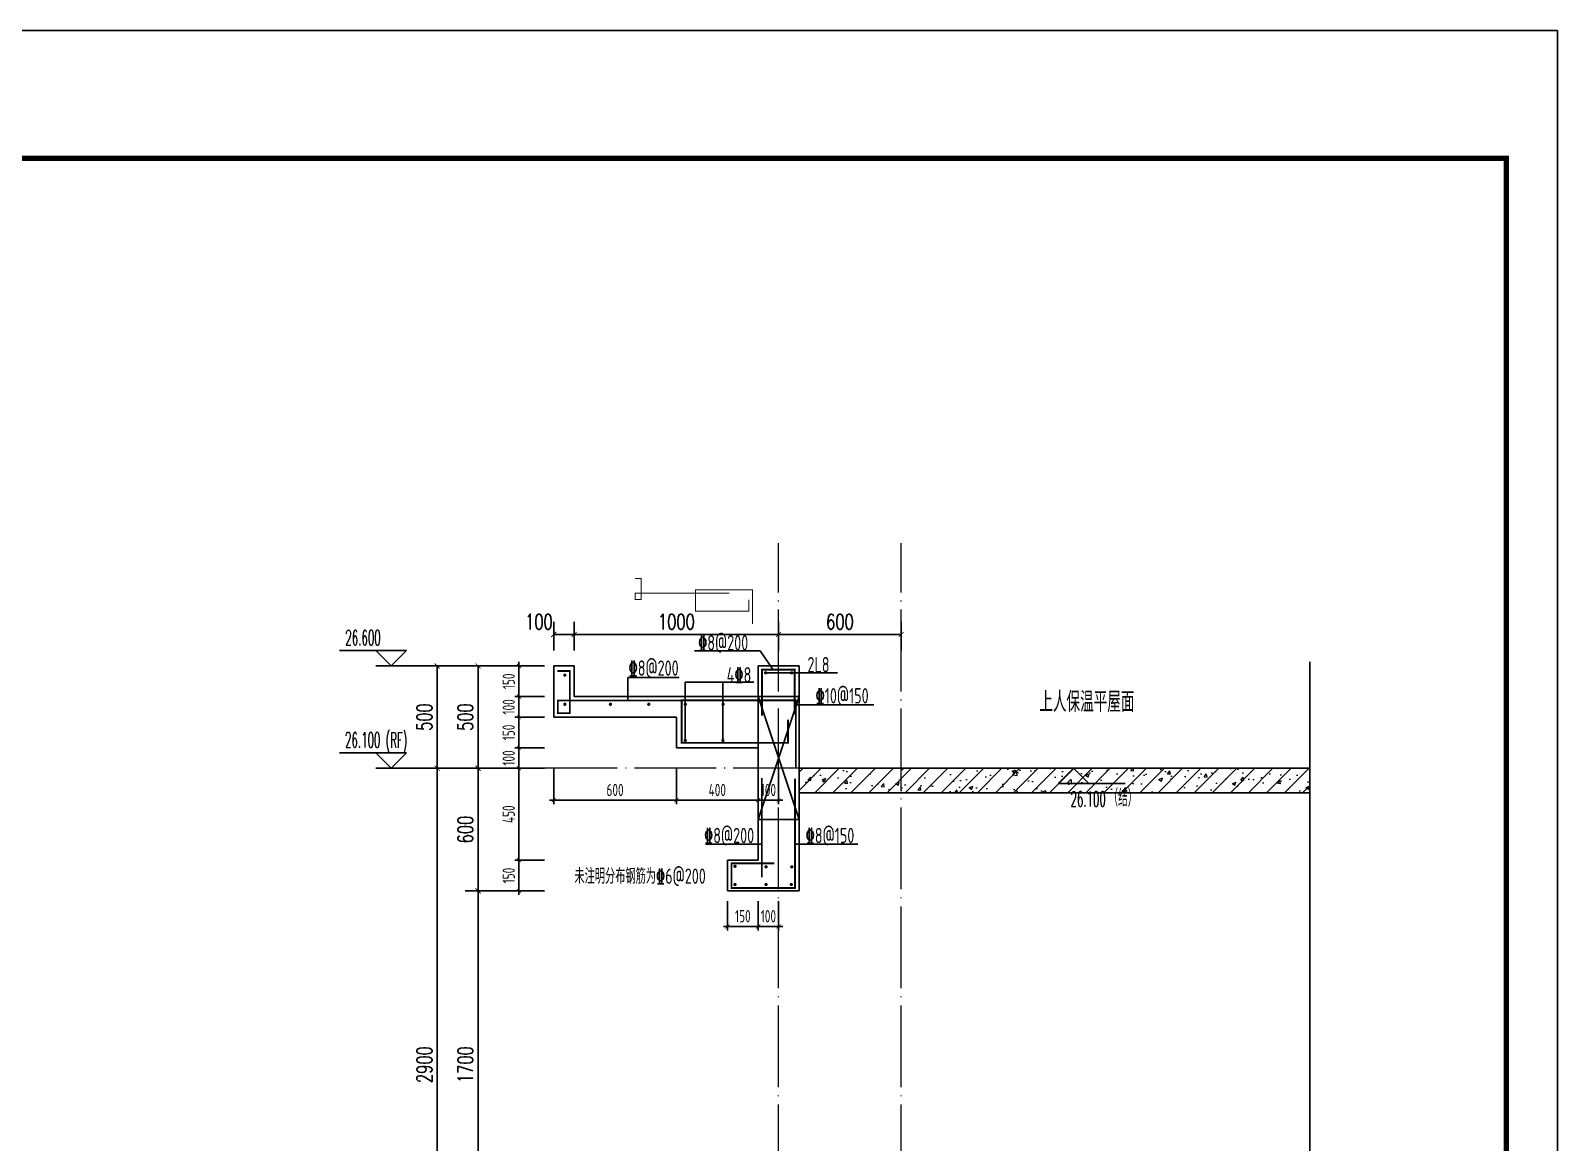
# Model space of a CAD drawing. Extents: x -668857 to 154266, y -275694 to 291306.
# Drawn here: x -14762 to -7293, y 161769 to 167207 of the extents above; entities that cross this region are included whole.
import ezdxf

# ---------------------------------------------------------------- set-up
doc = ezdxf.new("R2010")
doc.units = 0
doc.header["$LTSCALE"] = 1000
doc.linetypes.add('DOTE', pattern=[2.4200000000000004, 2, -0.2, 0.02, -0.2])
doc.layers.get('0').update_dxf_attribs({"linetype": 'CONTINUOUS'})
doc.layers.get('DEFPOINTS').update_dxf_attribs({"linetype": 'CONTINUOUS'})
for name, color, linetype in [('DIM', 2, 'CONTINUOUS'), ('DIM_ELEV', 3, 'CONTINUOUS'), ('DIM_SYMB', 3, 'CONTINUOUS'), ('PUB_DIM', 3, 'CONTINUOUS'), ('PUB_TEXT', 2, 'CONTINUOUS'), ('REIN', 6, 'CONTINUOUS'), ('S-大样-砼线', 7, 'CONTINUOUS'), ('S-引出线', 40, 'CONTINUOUS'), ('TEXT', 2, 'CONTINUOUS'), ('WALL', 5, 'CONTINUOUS'), ('yichutu', 7, 'CONTINUOUS'), ('配箍校核', 34, 'CONTINUOUS')]:
    doc.layers.add(name, color=color, linetype=linetype)
for name, color, linetype, lineweight in [('DOTE', 19, 'DOTE', 9), ('PUB_HATCH', 8, 'CONTINUOUS', 9), ('图框', 9, 'CONTINUOUS', 18)]:
    doc.layers.add(name, color=color, linetype=linetype, lineweight=lineweight)
doc.styles.add('_TCH_DIM', font='SIMPLEX.shx', dxfattribs={"width": 0.7, "bigfont": 'GBCBIG.shx'})
doc.styles.add('_TCH_DIM_T3', font='SIMPLEX', dxfattribs={"width": 0.7058823529411765, "bigfont": 'GBCBIG'})
doc.styles.add('TSSD_DIMENSION', font='Tssdeng.shx', dxfattribs={"width": 0.7, "bigfont": 'tssdchn.shx'})
doc.styles.add('TSSD_REIN', font='tssdeng.shx', dxfattribs={"width": 0.7, "height": 300, "bigfont": 'tssdchn.shx'})
doc.styles.add('w', font='tssdeng.shx', dxfattribs={"width": 0.8, "bigfont": 'tssdchn.shx'})
doc.dimstyles.new('_TCH_ARCH&&25', dxfattribs={"dimtxt": 74.375, "dimasz": 25, "dimexe": 62.5, "dimexo": 75, "dimgap": 25, "dimtad": 1, "dimdec": 0, "dimzin": 0, "dimdsep": 46, "dimtxsty": '_TCH_DIM_T3', "dimblk": 'ARCHTICK', "dimcen": 0.09, "dimclrt": 7, "dimazin": 0, "dimtfac": 1, "dimtdec": 0, "dimtix": 1, "dimtmove": 2, "dimatfit": 3, "dimldrblk": 'ARCHTICK', "dimfxl": 0, "dimtolj": 1, "dimtzin": 0, "dimarcsym": 0})
doc.dimstyles.new('TSSD_20_20', dxfattribs={"dimtxt": 60, "dimasz": 20, "dimexe": 20, "dimexo": 50, "dimgap": 20, "dimtad": 1, "dimdec": 0, "dimzin": 0, "dimdsep": 46, "dimtxsty": 'TSSD_DIMENSION', "dimblk": 'ARCHTICK', "dimblk1": 'ARCHTICK', "dimblk2": 'ARCHTICK', "dimcen": 0, "dimdle": 20, "dimclrt": 7, "dimadec": 0, "dimazin": 0, "dimtfac": 1, "dimtdec": 0, "dimtix": 1, "dimtmove": 2, "dimatfit": 3, "dimfxl": 0, "dimtolj": 1, "dimtzin": 0, "dimarcsym": 0})

# ---------------------------------------------------------------- blocks, each defined once
blk = doc.blocks.new('GFDDDDRG')
at = {"layer": '图框'}
blk.add_lwpolyline([(923309.7791572664, -107436.9617041193), (923309.7791572663, -159999.4617041193), (893609.7791572664, -159999.4617041193), (893609.7791572665, -107436.9617041193)], close=True, dxfattribs=at)
blk.add_lwpolyline([(923309.7791572664, -107436.9617041193), (923309.7791572663, -159999.4617041193), (893609.7791572664, -159999.4617041193), (893609.7791572665, -107436.9617041193)], close=True, dxfattribs=at)
at = {"layer": '图框', "const_width": 50}
blk.add_lwpolyline([(894109.7791572664, -159499.4617041193), (922809.7791572663, -159499.4617041193), (922809.7791572664, -108686.9617041193), (894109.7791572665, -108686.9617041193)], close=True, dxfattribs=at)
blk = doc.blocks.new('yct-1051-594-26275-14850-25-1002.0')
at = {"layer": 'yichutu', "color": 7}
blk.add_lwpolyline([(0, 0), (0, 14850), (26275, 14850), (26275, 0)], close=True, dxfattribs=at)
blk = doc.blocks.new('_ArchTick')
at = {"color": 0, "linetype": 'ByBlock', "const_width": 0.15}
blk.add_lwpolyline([(-0.5, -0.5), (0.5, 0.5)], dxfattribs=at)
blk = doc.blocks.new('*D3289')
at = {"layer": 'DEFPOINTS', "color": 0}
for p in [(-11352.63659425802, 162999.0340897829), (-11202.63659425965, 162999.0340897801), (-11202.63659425965, 162825.323399827)]:
    blk.add_point(p, dxfattribs=at)
at = {"layer": 'DIM', "color": 0, "lineweight": -2}
for p, q in [((-11352.63659425802, 162949.0340897829), (-11352.63659425802, 162805.323399827)), ((-11202.63659425965, 162949.0340897801), (-11202.63659425965, 162805.323399827)), ((-11372.63659425802, 162825.323399827), (-11182.63659425965, 162825.323399827))]:
    blk.add_line(p, q, dxfattribs=at)
at = {"layer": 'DIM', "color": 0, "lineweight": -2, "xscale": 20, "yscale": 20, "zscale": 20, "rotation": 180}
blk.add_blockref('_ArchTick', (-11352.63659425802, 162825.323399827), dxfattribs=at)
at = {"layer": 'DIM', "color": 0, "lineweight": -2, "xscale": 20, "yscale": 20, "zscale": 20}
blk.add_blockref('_ArchTick', (-11202.63659425965, 162825.323399827), dxfattribs=at)
at = {"layer": 'DIM', "color": 7, "insert": (-11277.63659425883, 162875.323399827), "char_height": 60, "attachment_point": 5, "style": 'TSSD_DIMENSION'}
blk.add_mtext('\\A1;150', dxfattribs=at)
blk = doc.blocks.new('*D3290')
at = {"layer": 'DEFPOINTS', "color": 0}
for p in [(-11202.63659425953, 162999.0340897801), (-11102.636600937, 162999.0340897782), (-11102.636600937, 162825.3233998246)]:
    blk.add_point(p, dxfattribs=at)
at = {"layer": 'DIM', "color": 0, "lineweight": -2}
for p, q in [((-11202.63659425953, 162949.0340897801), (-11202.63659425953, 162805.3233998246)), ((-11102.636600937, 162949.0340897782), (-11102.636600937, 162805.3233998246)), ((-11202.63659425953, 162825.3233998246), (-11222.63659425953, 162825.3233998246)), ((-11202.63659425953, 162825.3233998246), (-11102.636600937, 162825.3233998246)), ((-11102.636600937, 162825.3233998246), (-11082.636600937, 162825.3233998246))]:
    blk.add_line(p, q, dxfattribs=at)
at = {"layer": 'DIM', "color": 0, "lineweight": -2, "xscale": 20, "yscale": 20, "zscale": 20}
blk.add_blockref('_ArchTick', (-11202.63659425953, 162825.3233998246), dxfattribs=at)
at = {"layer": 'DIM', "color": 0, "lineweight": -2, "xscale": 20, "yscale": 20, "zscale": 20, "rotation": 180}
blk.add_blockref('_ArchTick', (-11102.636600937, 162825.3233998246), dxfattribs=at)
at = {"layer": 'DIM', "color": 7, "insert": (-11152.63659759826, 162875.3233998246), "char_height": 60, "attachment_point": 5, "style": 'TSSD_DIMENSION'}
blk.add_mtext('\\A1;100', dxfattribs=at)
blk = doc.blocks.new('*D3291')
at = {"layer": 'DEFPOINTS', "color": 0}
for p in [(-12102.63659426535, 164253.1946120507), (-12202.63659427396, 164099.0340898088), (-12102.63659426535, 164099.034089806)]:
    blk.add_point(p, dxfattribs=at)
at = {"layer": 'PUB_DIM', "color": 0, "lineweight": -2}
for p, q in [((-12202.63659427396, 164174.0340898088), (-12202.63659427396, 164315.6946120507)), ((-12102.63659426535, 164174.034089806), (-12102.63659426535, 164315.6946120507)), ((-12202.63659427396, 164253.1946120507), (-12102.63659426535, 164253.1946120507))]:
    blk.add_line(p, q, dxfattribs=at)
at = {"layer": 'PUB_DIM', "color": 0, "lineweight": -2, "xscale": 25, "yscale": 25, "zscale": 25, "rotation": 180}
blk.add_blockref('_ArchTick', (-12202.63659427396, 164253.1946120507), dxfattribs=at)
at = {"layer": 'PUB_DIM', "color": 0, "lineweight": -2, "xscale": 25, "yscale": 25, "zscale": 25}
blk.add_blockref('_ArchTick', (-12102.63659426535, 164253.1946120507), dxfattribs=at)
at = {"layer": 'PUB_DIM', "color": 7, "insert": (-12275.05326094064, 164315.3821120507), "char_height": 74.375, "attachment_point": 5, "style": '_TCH_DIM_T3'}
blk.add_mtext('\\A1;100', dxfattribs=at)
blk = doc.blocks.new('*D3292')
at = {"layer": 'DEFPOINTS', "color": 0}
for p in [(-11102.63659425918, 164253.1946120353), (-12102.63659426535, 164099.034089806), (-11102.63659425918, 164099.0340897779)]:
    blk.add_point(p, dxfattribs=at)
at = {"layer": 'PUB_DIM', "color": 0, "lineweight": -2}
for p, q in [((-12102.63659426535, 164174.034089806), (-12102.63659426535, 164315.6946120353)), ((-11102.63659425918, 164174.0340897779), (-11102.63659425918, 164315.6946120353)), ((-12102.63659426535, 164253.1946120353), (-11102.63659425918, 164253.1946120353))]:
    blk.add_line(p, q, dxfattribs=at)
at = {"layer": 'PUB_DIM', "color": 0, "lineweight": -2, "xscale": 25, "yscale": 25, "zscale": 25, "rotation": 180}
blk.add_blockref('_ArchTick', (-12102.63659426535, 164253.1946120353), dxfattribs=at)
at = {"layer": 'PUB_DIM', "color": 0, "lineweight": -2, "xscale": 25, "yscale": 25, "zscale": 25}
blk.add_blockref('_ArchTick', (-11102.63659425918, 164253.1946120353), dxfattribs=at)
at = {"layer": 'PUB_DIM', "color": 7, "insert": (-11602.63659426227, 164315.3821120353), "char_height": 74.375, "attachment_point": 5, "style": '_TCH_DIM_T3'}
blk.add_mtext('\\A1;1000', dxfattribs=at)
blk = doc.blocks.new('*D3293')
at = {"layer": 'DEFPOINTS', "color": 0}
for p in [(-10502.63659426745, 164253.1946120129), (-11102.63659425918, 164099.0340897779), (-10502.63659426745, 164099.0340897611)]:
    blk.add_point(p, dxfattribs=at)
at = {"layer": 'PUB_DIM', "color": 0, "lineweight": -2}
for p, q in [((-11102.63659425918, 164174.0340897779), (-11102.63659425918, 164315.6946120129)), ((-10502.63659426745, 164174.0340897611), (-10502.63659426745, 164315.6946120129)), ((-11102.63659425918, 164253.1946120129), (-10502.63659426745, 164253.1946120129))]:
    blk.add_line(p, q, dxfattribs=at)
at = {"layer": 'PUB_DIM', "color": 0, "lineweight": -2, "xscale": 25, "yscale": 25, "zscale": 25, "rotation": 180}
blk.add_blockref('_ArchTick', (-11102.63659425918, 164253.1946120129), dxfattribs=at)
at = {"layer": 'PUB_DIM', "color": 0, "lineweight": -2, "xscale": 25, "yscale": 25, "zscale": 25}
blk.add_blockref('_ArchTick', (-10502.63659426745, 164253.1946120129), dxfattribs=at)
at = {"layer": 'PUB_DIM', "color": 7, "insert": (-10802.63659426331, 164315.3821120129), "char_height": 74.375, "attachment_point": 5, "style": '_TCH_DIM_T3'}
blk.add_mtext('\\A1;600', dxfattribs=at)
blk = doc.blocks.new('*D3294')
at = {"layer": 'DEFPOINTS', "color": 0}
for p in [(-12202.6365942593, 163649.0319772819), (-11602.63659426547, 163649.0319772673), (-11602.63659426547, 163442.58158795)]:
    blk.add_point(p, dxfattribs=at)
at = {"layer": 'DIM', "color": 0, "lineweight": -2}
for p, q in [((-12202.6365942593, 163599.0319772819), (-12202.6365942593, 163422.58158795)), ((-11602.63659426547, 163599.0319772673), (-11602.63659426547, 163422.58158795)), ((-12222.6365942593, 163442.58158795), (-11582.63659426547, 163442.58158795))]:
    blk.add_line(p, q, dxfattribs=at)
at = {"layer": 'DIM', "color": 0, "lineweight": -2, "xscale": 20, "yscale": 20, "zscale": 20, "rotation": 180}
blk.add_blockref('_ArchTick', (-12202.6365942593, 163442.58158795), dxfattribs=at)
at = {"layer": 'DIM', "color": 0, "lineweight": -2, "xscale": 20, "yscale": 20, "zscale": 20}
blk.add_blockref('_ArchTick', (-11602.63659426547, 163442.58158795), dxfattribs=at)
at = {"layer": 'DIM', "color": 7, "insert": (-11902.63659426238, 163492.58158795), "char_height": 60, "attachment_point": 5, "style": 'TSSD_DIMENSION'}
blk.add_mtext('\\A1;600', dxfattribs=at)
blk = doc.blocks.new('*D3295')
at = {"layer": 'DEFPOINTS', "color": 0}
for p in [(-11602.63659426547, 163649.0319772673), (-11202.63659398607, 163649.0319772576), (-11202.63659398607, 163442.5815879378)]:
    blk.add_point(p, dxfattribs=at)
at = {"layer": 'DIM', "color": 0, "lineweight": -2}
for p, q in [((-11602.63659426547, 163599.0319772673), (-11602.63659426547, 163422.5815879378)), ((-11202.63659398607, 163599.0319772576), (-11202.63659398607, 163422.5815879378)), ((-11622.63659426547, 163442.5815879378), (-11182.63659398607, 163442.5815879378))]:
    blk.add_line(p, q, dxfattribs=at)
at = {"layer": 'DIM', "color": 0, "lineweight": -2, "xscale": 20, "yscale": 20, "zscale": 20, "rotation": 180}
blk.add_blockref('_ArchTick', (-11602.63659426547, 163442.5815879378), dxfattribs=at)
at = {"layer": 'DIM', "color": 0, "lineweight": -2, "xscale": 20, "yscale": 20, "zscale": 20}
blk.add_blockref('_ArchTick', (-11202.63659398607, 163442.5815879378), dxfattribs=at)
at = {"layer": 'DIM', "color": 7, "insert": (-11402.63659412577, 163492.5815879378), "char_height": 60, "attachment_point": 5, "style": 'TSSD_DIMENSION'}
blk.add_mtext('\\A1;400', dxfattribs=at)
blk = doc.blocks.new('*D3296')
at = {"layer": 'DEFPOINTS', "color": 0}
for p in [(-11202.63659398607, 163649.0319772576), (-11102.63659425755, 163649.0319772552), (-11102.63659425755, 163442.5815879318)]:
    blk.add_point(p, dxfattribs=at)
at = {"layer": 'DIM', "color": 0, "lineweight": -2}
for p, q in [((-11202.63659398607, 163599.0319772576), (-11202.63659398607, 163422.5815879318)), ((-11102.63659425755, 163599.0319772552), (-11102.63659425755, 163422.5815879318)), ((-11202.63659398607, 163442.5815879318), (-11222.63659398607, 163442.5815879318)), ((-11202.63659398607, 163442.5815879318), (-11102.63659425755, 163442.5815879318)), ((-11102.63659425755, 163442.5815879318), (-11082.63659425755, 163442.5815879318))]:
    blk.add_line(p, q, dxfattribs=at)
at = {"layer": 'DIM', "color": 0, "lineweight": -2, "xscale": 20, "yscale": 20, "zscale": 20}
blk.add_blockref('_ArchTick', (-11202.63659398607, 163442.5815879318), dxfattribs=at)
at = {"layer": 'DIM', "color": 0, "lineweight": -2, "xscale": 20, "yscale": 20, "zscale": 20, "rotation": 180}
blk.add_blockref('_ArchTick', (-11102.63659425755, 163442.5815879318), dxfattribs=at)
at = {"layer": 'DIM', "color": 7, "insert": (-11152.63659412181, 163492.5815879318), "char_height": 60, "attachment_point": 5, "style": 'TSSD_DIMENSION'}
blk.add_mtext('\\A1;100', dxfattribs=at)
blk = doc.blocks.new('*D3299')
at = {"layer": 'DEFPOINTS', "color": 0}
for p in [(-12372.83075135329, 164099.0340897828), (-12198.21998490405, 164099.0340897828), (-12198.21998490405, 163949.0340897828)]:
    blk.add_point(p, dxfattribs=at)
at = {"layer": 'DIM', "color": 0, "lineweight": -2}
for p, q in [((-12248.21998490405, 164099.0340897828), (-12392.83075135329, 164099.0340897828)), ((-12372.83075135329, 163929.0340897828), (-12372.83075135329, 164119.0340897828)), ((-12248.21998490405, 163949.0340897828), (-12392.83075135329, 163949.0340897828))]:
    blk.add_line(p, q, dxfattribs=at)
at = {"layer": 'DIM', "color": 0, "lineweight": -2, "xscale": 20, "yscale": 20, "zscale": 20}
for p, rotation in [((-12372.83075135329, 164099.0340897828), 90), ((-12372.83075135329, 163949.0340897828), 270)]:
    blk.add_blockref('_ArchTick', p, dxfattribs=dict(at, rotation=rotation))
at = {"layer": 'DIM', "color": 7, "insert": (-12422.83075135332, 164024.0340897828), "char_height": 60, "attachment_point": 5, "rotation": 90, "style": 'TSSD_DIMENSION'}
blk.add_mtext('\\A1;150', dxfattribs=at)
blk = doc.blocks.new('*D3300')
at = {"layer": 'DEFPOINTS', "color": 0}
for p in [(-12372.83075135329, 163849.0340897845), (-12198.21998490405, 163849.0340897845), (-12198.21998490405, 163699.0340897829)]:
    blk.add_point(p, dxfattribs=at)
at = {"layer": 'DIM', "color": 0, "lineweight": -2}
for p, q in [((-12372.83075135329, 163679.0340897829), (-12372.83075135329, 163869.0340897845)), ((-12248.21998490405, 163849.0340897845), (-12392.83075135329, 163849.0340897845)), ((-12248.21998490405, 163699.0340897829), (-12392.83075135329, 163699.0340897829))]:
    blk.add_line(p, q, dxfattribs=at)
at = {"layer": 'DIM', "color": 0, "lineweight": -2, "xscale": 20, "yscale": 20, "zscale": 20}
for p, rotation in [((-12372.83075135329, 163849.0340897845), 90), ((-12372.83075135329, 163699.0340897829), 270)]:
    blk.add_blockref('_ArchTick', p, dxfattribs=dict(at, rotation=rotation))
at = {"layer": 'DIM', "color": 7, "insert": (-12422.83075135332, 163774.0340897837), "char_height": 60, "attachment_point": 5, "rotation": 90, "style": 'TSSD_DIMENSION'}
blk.add_mtext('\\A1;150', dxfattribs=at)
blk = doc.blocks.new('*D3301')
at = {"layer": 'DEFPOINTS', "color": 0}
for p in [(-12372.83075135329, 163699.0340897829), (-12198.21998490405, 163699.0340897829), (-12198.21998490405, 163599.0340897829)]:
    blk.add_point(p, dxfattribs=at)
at = {"layer": 'DIM', "color": 0, "lineweight": -2}
for p, q in [((-12372.83075135329, 163699.0340897829), (-12372.83075135329, 163719.0340897829)), ((-12248.21998490405, 163699.0340897829), (-12392.83075135329, 163699.0340897829)), ((-12372.83075135329, 163599.0340897829), (-12372.83075135329, 163699.0340897829)), ((-12248.21998490405, 163599.0340897829), (-12392.83075135329, 163599.0340897829)), ((-12372.83075135329, 163599.0340897829), (-12372.83075135329, 163579.0340897829))]:
    blk.add_line(p, q, dxfattribs=at)
at = {"layer": 'DIM', "color": 0, "lineweight": -2, "xscale": 20, "yscale": 20, "zscale": 20}
for p, rotation in [((-12372.83075135329, 163699.0340897829), 270), ((-12372.83075135329, 163599.0340897829), 90)]:
    blk.add_blockref('_ArchTick', p, dxfattribs=dict(at, rotation=rotation))
at = {"layer": 'DIM', "color": 7, "insert": (-12422.83075135332, 163649.0340897829), "char_height": 60, "attachment_point": 5, "rotation": 90, "style": 'TSSD_DIMENSION'}
blk.add_mtext('\\A1;100', dxfattribs=at)
blk = doc.blocks.new('*D3302')
at = {"layer": 'DEFPOINTS', "color": 0}
for p in [(-12372.83075135329, 163599.0340897829), (-12198.21998490405, 163599.0340897829), (-12198.21998490405, 163149.0340897829)]:
    blk.add_point(p, dxfattribs=at)
at = {"layer": 'DIM', "color": 0, "lineweight": -2}
for p, q in [((-12248.21998490405, 163599.0340897829), (-12392.83075135329, 163599.0340897829)), ((-12372.83075135329, 163129.0340897829), (-12372.83075135329, 163619.0340897829)), ((-12248.21998490405, 163149.0340897829), (-12392.83075135329, 163149.0340897829))]:
    blk.add_line(p, q, dxfattribs=at)
at = {"layer": 'DIM', "color": 0, "lineweight": -2, "xscale": 20, "yscale": 20, "zscale": 20}
for p, rotation in [((-12372.83075135329, 163599.0340897829), 90), ((-12372.83075135329, 163149.0340897829), 270)]:
    blk.add_blockref('_ArchTick', p, dxfattribs=dict(at, rotation=rotation))
at = {"layer": 'DIM', "color": 7, "insert": (-12422.83075135332, 163374.0340897829), "char_height": 60, "attachment_point": 5, "rotation": 90, "style": 'TSSD_DIMENSION'}
blk.add_mtext('\\A1;450', dxfattribs=at)
blk = doc.blocks.new('*D3303')
at = {"layer": 'DEFPOINTS', "color": 0}
for p in [(-12372.83075135329, 163149.0340897829), (-12198.21998490405, 163149.0340897829), (-12198.21998490405, 162999.0340897829)]:
    blk.add_point(p, dxfattribs=at)
at = {"layer": 'DIM', "color": 0, "lineweight": -2}
for p, q in [((-12248.21998490405, 163149.0340897829), (-12392.83075135329, 163149.0340897829)), ((-12372.83075135329, 162979.0340897829), (-12372.83075135329, 163169.0340897829)), ((-12248.21998490405, 162999.0340897829), (-12392.83075135329, 162999.0340897829))]:
    blk.add_line(p, q, dxfattribs=at)
at = {"layer": 'DIM', "color": 0, "lineweight": -2, "xscale": 20, "yscale": 20, "zscale": 20}
for p, rotation in [((-12372.83075135329, 163149.0340897829), 90), ((-12372.83075135329, 162999.0340897829), 270)]:
    blk.add_blockref('_ArchTick', p, dxfattribs=dict(at, rotation=rotation))
at = {"layer": 'DIM', "color": 7, "insert": (-12422.83075135332, 163074.0340897829), "char_height": 60, "attachment_point": 5, "rotation": 90, "style": 'TSSD_DIMENSION'}
blk.add_mtext('\\A1;150', dxfattribs=at)
blk = doc.blocks.new('*D3338')
at = {"layer": 'DEFPOINTS', "color": 0}
for p in [(-12572.83075135795, 162999.0340897829), (-12272.83075133723, 162999.0340897829), (-12272.83075133723, 161299.0340897812)]:
    blk.add_point(p, dxfattribs=at)
at = {"layer": 'PUB_DIM', "color": 0, "lineweight": -2}
for p, q in [((-12347.83075133723, 162999.0340897829), (-12635.33075135795, 162999.0340897829)), ((-12572.83075135795, 161299.0340897812), (-12572.83075135795, 162999.0340897829)), ((-12347.83075133723, 161299.0340897812), (-12635.33075135795, 161299.0340897812))]:
    blk.add_line(p, q, dxfattribs=at)
at = {"layer": 'PUB_DIM', "color": 0, "lineweight": -2, "xscale": 25, "yscale": 25, "zscale": 25}
for p, rotation in [((-12572.83075135795, 162999.0340897829), 90), ((-12572.83075135795, 161299.0340897812), 270)]:
    blk.add_blockref('_ArchTick', p, dxfattribs=dict(at, rotation=rotation))
at = {"layer": 'PUB_DIM', "color": 7, "insert": (-12635.01825135798, 162149.0340897821), "char_height": 74.375, "attachment_point": 5, "rotation": 90, "style": '_TCH_DIM_T3'}
blk.add_mtext('\\A1;1700', dxfattribs=at)
blk = doc.blocks.new('*D3339')
at = {"layer": 'DEFPOINTS', "color": 0}
for p in [(-12572.83075135795, 163599.0340897829), (-12272.83075133723, 163599.0340897829), (-12272.83075133723, 162999.0340897829)]:
    blk.add_point(p, dxfattribs=at)
at = {"layer": 'PUB_DIM', "color": 0, "lineweight": -2}
for p, q in [((-12347.83075133723, 163599.0340897829), (-12635.33075135795, 163599.0340897829)), ((-12572.83075135795, 162999.0340897829), (-12572.83075135795, 163599.0340897829)), ((-12347.83075133723, 162999.0340897829), (-12635.33075135795, 162999.0340897829))]:
    blk.add_line(p, q, dxfattribs=at)
at = {"layer": 'PUB_DIM', "color": 0, "lineweight": -2, "xscale": 25, "yscale": 25, "zscale": 25}
for p, rotation in [((-12572.83075135795, 163599.0340897829), 90), ((-12572.83075135795, 162999.0340897829), 270)]:
    blk.add_blockref('_ArchTick', p, dxfattribs=dict(at, rotation=rotation))
at = {"layer": 'PUB_DIM', "color": 7, "insert": (-12635.01825135798, 163299.0340897829), "char_height": 74.375, "attachment_point": 5, "rotation": 90, "style": '_TCH_DIM_T3'}
blk.add_mtext('\\A1;600', dxfattribs=at)
blk = doc.blocks.new('*D3340')
at = {"layer": 'DEFPOINTS', "color": 0}
for p in [(-12572.83075135795, 164099.0340897828), (-12272.83075133723, 164099.0340897828), (-12272.83075133723, 163599.0340897829)]:
    blk.add_point(p, dxfattribs=at)
at = {"layer": 'PUB_DIM', "color": 0, "lineweight": -2}
for p, q in [((-12347.83075133723, 164099.0340897828), (-12635.33075135795, 164099.0340897828)), ((-12572.83075135795, 163599.0340897829), (-12572.83075135795, 164099.0340897828)), ((-12347.83075133723, 163599.0340897829), (-12635.33075135795, 163599.0340897829))]:
    blk.add_line(p, q, dxfattribs=at)
at = {"layer": 'PUB_DIM', "color": 0, "lineweight": -2, "xscale": 25, "yscale": 25, "zscale": 25}
for p, rotation in [((-12572.83075135795, 164099.0340897828), 90), ((-12572.83075135795, 163599.0340897829), 270)]:
    blk.add_blockref('_ArchTick', p, dxfattribs=dict(at, rotation=rotation))
at = {"layer": 'PUB_DIM', "color": 7, "insert": (-12635.01825135797, 163849.0340897829), "char_height": 74.375, "attachment_point": 5, "rotation": 90, "style": '_TCH_DIM_T3'}
blk.add_mtext('\\A1;500', dxfattribs=at)
blk = doc.blocks.new('*D3347')
at = {"layer": 'DEFPOINTS', "color": 0}
for p in [(-12772.83075136284, 163599.0340897829), (-12272.83075133769, 163599.0340897829), (-12272.83075133769, 160699.0340897829)]:
    blk.add_point(p, dxfattribs=at)
at = {"layer": 'PUB_DIM', "color": 0, "lineweight": -2}
for p, q in [((-12347.83075133769, 163599.0340897829), (-12835.33075136284, 163599.0340897829)), ((-12772.83075136284, 160699.0340897829), (-12772.83075136284, 163599.0340897829)), ((-12347.83075133769, 160699.0340897829), (-12835.33075136284, 160699.0340897829))]:
    blk.add_line(p, q, dxfattribs=at)
at = {"layer": 'PUB_DIM', "color": 0, "lineweight": -2, "xscale": 25, "yscale": 25, "zscale": 25}
for p, rotation in [((-12772.83075136284, 163599.0340897829), 90), ((-12772.83075136284, 160699.0340897829), 270)]:
    blk.add_blockref('_ArchTick', p, dxfattribs=dict(at, rotation=rotation))
at = {"layer": 'PUB_DIM', "color": 7, "insert": (-12835.01825136287, 162149.0340897829), "char_height": 74.375, "attachment_point": 5, "rotation": 90, "style": '_TCH_DIM_T3'}
blk.add_mtext('\\A1;2900', dxfattribs=at)
blk = doc.blocks.new('*D3348')
at = {"layer": 'DEFPOINTS', "color": 0}
for p in [(-12772.83075136284, 164099.0340897828), (-12272.83075133769, 164099.0340897828), (-12272.83075133769, 163599.0340897829)]:
    blk.add_point(p, dxfattribs=at)
at = {"layer": 'PUB_DIM', "color": 0, "lineweight": -2}
for p, q in [((-12347.83075133769, 164099.0340897828), (-12835.33075136284, 164099.0340897828)), ((-12772.83075136284, 163599.0340897829), (-12772.83075136284, 164099.0340897828)), ((-12347.83075133769, 163599.0340897829), (-12835.33075136284, 163599.0340897829))]:
    blk.add_line(p, q, dxfattribs=at)
at = {"layer": 'PUB_DIM', "color": 0, "lineweight": -2, "xscale": 25, "yscale": 25, "zscale": 25}
for p, rotation in [((-12772.83075136284, 164099.0340897828), 90), ((-12772.83075136284, 163599.0340897829), 270)]:
    blk.add_blockref('_ArchTick', p, dxfattribs=dict(at, rotation=rotation))
at = {"layer": 'PUB_DIM', "color": 7, "insert": (-12835.01825136286, 163849.0340897829), "char_height": 74.375, "attachment_point": 5, "rotation": 90, "style": '_TCH_DIM_T3'}
blk.add_mtext('\\A1;500', dxfattribs=at)
blk = doc.blocks.new('20210809.02265209')
at = {"layer": 'REIN'}
for points in [[(87534.39747802028, 68094.80989125883, 4.5, 4.5, 0), (87564.66678490536, 68094.80989125883, 4.5, 4.5, 0), (87564.66678490536, 67991.67045968841, 4.5, 4.5, 0), (87535.5478477818, 67991.67045968841, 4.5, 4.5, 0), (87535.5478477818, 68022.75066126115, 4.5, 4.5, 0), (87995.48188090743, 68022.75066126115, 4.5, 4.5, 0)], [(87154.50981688779, 67642.32697202079, 9, 9, 0), (87215.04843065795, 67642.32697202079, 9, 9, 0), (87215.04843065795, 67436.04810887994, 9, 9, 0), (87156.81055641174, 67436.04810887994, 9, 9, 0), (87156.81055641174, 67498.20851202542, 9, 9, 0), (88076.67862266302, 67498.20851202542, 9, 9, 0)], [(88215.52015170734, 66701.47761584865, 9, 9, 0), (88006.39913141727, 66701.47761584865, 9, 9, 0), (88006.39913141727, 66580.93723980524, 9, 9, 0), (88316.5971477842, 66580.93723980524, 9, 9, 0), (88316.5971477842, 67115.78979594633, 9, 9, 0)], [(88154.61860437784, 67118.70344246319, 9, 9, 0), (88154.61860437784, 66633.59957303386, 9, 9, 0)]]:
    blk.add_lwpolyline(points, format="xyseb", dxfattribs=at)
for points, const_width in [([(88109.48424949404, 67872.79614988831), (88109.48424949404, 68039.030306914), (87830.302864742, 68039.030306914), (87830.302864742, 67934.84679560934), (88090.45003750641, 67934.84679560934), (88090.45003750641, 67991.19710187148)], 4.5), ([(88320.45202425309, 67166.79142010532), (88320.45202425309, 67499.25973415672), (87762.08925474854, 67499.25973415672), (87762.08925474854, 67290.89271154738), (88282.38360027783, 67290.89271154738), (88282.38360027783, 67403.59332407173)], 9)]:
    blk.add_lwpolyline(points, dxfattribs=dict(at, const_width=const_width))
at = {"layer": 'REIN', "const_width": 8}
for points in [[(87186.97977591725, 67622.10839229706, 1), (87194.97977591725, 67622.10839229706, 1)], [(87186.97977591725, 67479.65822990402, 1), (87194.97977591725, 67479.65822990402, 1)], [(87410.01540960604, 67479.65822990402, 1), (87418.01540960604, 67479.65822990402, 1)], [(87597.45114976773, 67479.65822990402, 1), (87605.45114976773, 67479.65822990402, 1)], [(87776.37739417003, 67479.65822990402, 1), (87784.37739417003, 67479.65822990402, 1)], [(87961.16353584919, 67479.65822990402, 1), (87969.16353584919, 67479.65822990402, 1)], [(87775.97020660434, 67302.20622248645, 1), (87783.97020660434, 67302.20622248645, 1)], [(87960.02936847974, 67302.20622248645, 1), (87968.02936847974, 67302.20622248645, 1)], [(88019.06167033222, 66687.05558775086, 1), (88027.06167033222, 66687.05558775086, 1)], [(88171.01182607142, 66684.39779908303, 1), (88179.01182607142, 66684.39779908303, 1)], [(88297.08587099938, 66684.39779908303, 1), (88305.08587099938, 66684.39779908303, 1)], [(88019.06167033222, 66598.21808773745, 1), (88027.06167033222, 66598.21808773745, 1)], [(88171.01182607142, 66598.21808773745, 1), (88179.01182607142, 66598.21808773745, 1)], [(88294.73328382475, 66598.21808773745, 1), (88302.73328382475, 66598.21808773745, 1)]]:
    blk.add_lwpolyline(points, format="xyb", close=True, dxfattribs=at)
at = {"layer": 'S-大样-砼线'}
for p, q in [((88136.56456622155, 67516.79142010526), (88336.56456502946, 66916.78384726122)), ((88336.5675129653, 67516.79142010899), (88136.5675141546, 66916.7838472575))]:
    blk.add_line(p, q, dxfattribs=at)
blk.add_lwpolyline([(88336.56457208423, 67516.79142010526), (88136.56456622155, 67516.79142010526), (88136.5645662141, 66916.78384726122), (88336.56457207585, 66916.78384726122)], close=True, dxfattribs=at)
at = {"layer": 'S-引出线'}
for p, q in [((87499.40687384177, 67498.20851202542), (87499.40687384177, 67609.96878660424)), ((87499.40687384177, 67609.96878660424), (87750.82909657992, 67609.96878660424)), ((87779.97020660434, 67302.20622248645), (87779.97020660434, 67586.97290979698)), ((87779.97020660434, 67586.97290979698), (88115.57732299995, 67586.97290979698)), ((87964.02936847974, 67302.20622248645), (87964.02936847974, 67586.97290979698)), ((87878.7566950405, 66794.88139521517), (88154.61860437784, 66794.88139521517)), ((88316.5971477842, 66794.88139521517), (88624.35184358619, 66794.88139521517))]:
    blk.add_line(p, q, dxfattribs=at)
blk.add_lwpolyline([(88320.45202425309, 67476.16709666885), (88703.1054033828, 67476.16709666885)], dxfattribs=at)
at = {"layer": 'TEXT', "style": 'TSSD_REIN', "width": 0.7}
for s, p in [('%%1328@200', (87502.59035006212, 67619.10642470338)), ('4%%1328', (87982.7060814309, 67585.858100601)), ('%%13210@150', (88417.36738697713, 67483.56790126627)), ('%%1328@200', (87871.90116979042, 66800.08195540507)), ('%%1328@150', (88368.78961633192, 66800.08195540507)), ('未注明分布钢筋为%%1326@200', (87237.93197087804, 66601.45259392343))]:
    blk.add_text(s, height=75, rotation=1.867629851175362e-07, dxfattribs=at).set_placement(p)
blk = doc.blocks.new('*D3421')
at = {"layer": 'DEFPOINTS', "color": 0}
for p in [(-12372.83075135329, 163949.0340897828), (-12198.21998490405, 163949.0340897828), (-12198.21998490405, 163849.0340897828)]:
    blk.add_point(p, dxfattribs=at)
at = {"layer": 'DIM', "color": 0, "lineweight": -2}
for p, q in [((-12248.21998490405, 163949.0340897828), (-12392.83075135329, 163949.0340897828)), ((-12372.83075135329, 163949.0340897828), (-12372.83075135329, 163969.0340897828)), ((-12372.83075135329, 163849.0340897828), (-12372.83075135329, 163949.0340897828)), ((-12248.21998490405, 163849.0340897828), (-12392.83075135329, 163849.0340897828)), ((-12372.83075135329, 163849.0340897828), (-12372.83075135329, 163829.0340897828))]:
    blk.add_line(p, q, dxfattribs=at)
at = {"layer": 'DIM', "color": 0, "lineweight": -2, "xscale": 20, "yscale": 20, "zscale": 20}
for p, rotation in [((-12372.83075135329, 163949.0340897828), 270), ((-12372.83075135329, 163849.0340897828), 90)]:
    blk.add_blockref('_ArchTick', p, dxfattribs=dict(at, rotation=rotation))
at = {"layer": 'DIM', "color": 7, "insert": (-12422.83075135332, 163899.0340897828), "char_height": 60, "attachment_point": 5, "rotation": 90, "style": 'TSSD_DIMENSION'}
blk.add_mtext('\\A1;100', dxfattribs=at)
blk = doc.blocks.new('20210901.10180835')
at = {"layer": 'REIN', "const_width": 9}
blk.add_lwpolyline([(206279.237847356, -26244.17081210808), (206279.237847356, -26020.21721998675), (206439.1227349489, -26020.21721998675), (206439.1227349489, -26238.32561411429)], dxfattribs=at)
at = {"layer": 'REIN', "const_width": 8}
for points in [[(206292.7251725713, -26035.27901726754, 1), (206300.7251725713, -26035.27901726754, 1)], [(206420.1619216393, -26035.27901726754, 1), (206428.1619216393, -26035.27901726754, 1)]]:
    blk.add_lwpolyline(points, format="xyb", close=True, dxfattribs=at)
at = {"layer": 'S-引出线'}
for p, q in [((206269.6525364582, -25927.96175506923), (205949.5735251865, -25927.96175506923)), ((206333.8724746433, -26020.21721998675), (206269.6525364582, -25927.96175506923)), ((206296.7251725713, -26035.27901726754), (206648.3519410471, -26035.27901726754))]:
    blk.add_line(p, q, dxfattribs=at)
at = {"layer": 'TEXT', "color": 1, "style": 'w', "width": 0.7}
blk.add_text('%%1328@200', height=75, rotation=1.867629851175362e-07, dxfattribs=at).set_placement((205966.5362703594, -25925.79206767983))
at = {"layer": 'TEXT', "style": 'w', "width": 0.7}
blk.add_text('2L8', height=75, rotation=1.867629851175362e-07, dxfattribs=at).set_placement((206501.2219918304, -26032.89486897669))

msp = doc.modelspace()

# ---------------------------------------------------------------- hatches: boundary and pattern name
at = {"layer": 'PUB_HATCH'}
h = msp.add_hatch(dxfattribs=at)
h.set_pattern_fill('钢筋混凝土', color=256, scale=25, style=0)
h.set_pattern_definition([(45, (-562273.4887092756, 314642.0661346278), (-44.19417382415921, 44.19417382415922), []), (49.99999999999999, (-562273.4887092756, 314642.0661346278), (179.3150456501884, -15.68803374564878), [18.75, -206.25]), (355, (-562273.4887092756, 314642.0661346278), (-34.68783340325, 188.048033425003), [15, -165]), (100.4514, (-562258.5457892758, 314640.7587996279), (144.6273454285054, 172.3598855152384), [15.9350475, -175.285528]), (46.18420000000002, (-562273.4887092756, 314692.0661346278), (266.8102621564111, -41.37975358225452), [28.12499999999995, -309.3749999999992]), (96.6356, (-562251.2545230256, 314688.6178078778), (233.6656763871758, 243.5294677251104), [23.902572, -262.92825]), (351.1842, (-562273.4887092756, 314692.0661346278), (233.6654862834068, 243.5296502313311), [22.5, -247.5]), (21, (-562248.4887092756, 314679.5661346278), (149.2267630296154, -100.6547226663347), [18.75, -206.25]), (326.0000000000001, (-562248.4887092756, 314679.5661346278), (60.82883298039543, 181.2875112617133), [15, -165]), (71.4514, (-562236.0531510257, 314671.1782331279), (210.0556571453725, 80.6326241774881), [15.9350475, -175.285528]), (37.50000000000001, (-562273.4887092756, 314642.0661346278), (3.039963829322667, 83.22346345782788), [0, -163, 0, -167.5, 0, -165.625]), (7.499999999999999, (-562273.4887092756, 314642.0661346278), (65.76738436053715, 98.60292797059006), [0, -95.5, 0, -159.25, 0, -63.125]), (327.5, (-562329.2387092756, 314642.0661346278), (133.4556090431022, -5.638717933594939), [0, -62.5, 0, -195, 0, -258.75]), (317.5, (-562354.2387092756, 314642.0661346278), (145.7965423355966, 25.02624558307943), [0, -81.25, 0, -129.5, 0, -183.75])])
h.paths.add_polyline_path([(-8504.111675030668, 163599.0340897849), (-11002.63659426442, 163599.0340897863), (-11002.63659426454, 163479.0340897863), (-8504.111675030785, 163479.0340897849)])

# ---------------------------------------------------------------- linework, layer by layer
at = {"layer": 'DIM_ELEV'}
for p, q in [((-12922.83075136377, 164174.0340897828), (-13250.83075136377, 164174.0340897828)), ((-12997.83075136377, 164099.0340897828), (-13072.83075136377, 164174.0340897828)), ((-12997.83075136377, 164099.0340897828), (-12922.83075136377, 164174.0340897828)), ((-12572.83075135807, 164099.0340897828), (-13072.83075136377, 164099.0340897828)), ((-12922.83075136377, 163674.0340897828), (-13250.83075136377, 163674.0340897828)), ((-12997.83075136377, 163599.0340897828), (-13072.83075136377, 163674.0340897828)), ((-12997.83075136377, 163599.0340897828), (-12922.83075136377, 163674.0340897828)), ((-12572.83075135807, 163599.0340897828), (-13072.83075136377, 163599.0340897828))]:
    msp.add_line(p, q, dxfattribs=at)
at = {"layer": 'DIM_ELEV', "color": 3}
for p, q in [((-9660.304217858822, 163599.0340897736), (-9735.304217858822, 163524.0340897736)), ((-9660.304217858822, 163599.0340897736), (-9585.304217858822, 163524.0340897736)), ((-9735.304217858822, 163524.0340897736), (-9407.304217858822, 163524.0340897736))]:
    msp.add_line(p, q, dxfattribs=at)
at = {"layer": 'DIM_SYMB'}
msp.add_lwpolyline([(-8504.111675030435, 164119.0340928365), (-8504.111675031018, 154487.1579465067), (-8451.611675031018, 154468.0495092077), (-8556.611675031018, 154449.5351762333), (-8504.111675031018, 154430.9079465067), (-8504.1116750316, 144799.0318001769)], dxfattribs=at)
at = {"layer": 'DOTE', "color": 1, "linetype": 'DOTE', "ltscale": 0.2}
for p, q in [((-11102.63659425743, 145099.0318001769), (-11102.63659425767, 164699.0340897829)), ((-10502.63659425743, 145099.0318001768), (-10502.63659425743, 164699.0340897828)), ((-8504.1116750316, 163599.0340897829), (-12272.83075133723, 163599.0340897829))]:
    msp.add_line(p, q, dxfattribs=at)
at = {"layer": 'WALL'}
for p, q in [((-12102.63659426442, 164099.0340897828), (-12202.63659426442, 164099.0340897828)), ((-12202.63659426442, 164099.0340897828), (-12202.63659426442, 163849.0340897828)), ((-12102.63659426442, 163949.0340897828), (-12102.63659426442, 164099.0340897828)), ((-11202.63659426908, 163949.0340897711), (-11202.63659426908, 164099.0340897828)), ((-11202.63659426908, 164099.0340897828), (-11002.63659426908, 164099.0340897828)), ((-11002.63659426908, 163949.0340897711), (-11002.63659426908, 164099.0340897828)), ((-11202.636594204, 163949.0340897836), (-12102.63659426442, 163949.0340897828)), ((-11002.63659425953, 163599.0340897904), (-11002.63659426442, 163949.0340897828)), ((-12202.63659426442, 163849.0340897828), (-11602.63659426442, 163849.0340897828)), ((-11602.63659426442, 163849.0340897828), (-11602.63659426442, 163699.0340897828)), ((-11602.63659426442, 163699.0340897828), (-11202.63659426442, 163699.0340897828)), ((-11202.63659426442, 163699.0340897828), (-11202.63659426442, 163149.0340897829)), ((-8504.111675030668, 163599.0340897849), (-11002.63659426442, 163599.0340897863)), ((-8504.111675030785, 163479.0340897849), (-8504.111675030668, 163599.0340897849)), ((-8504.111675030785, 163479.0340897849), (-11002.63659426454, 163479.0340897863)), ((-11002.63659426442, 162999.0340897829), (-11002.63659425953, 163479.0340897893)), ((-11202.63659426442, 163149.0340897829), (-11352.63659426442, 163149.0340897829)), ((-11352.63659426442, 163149.0340897829), (-11352.63659426442, 162999.0340897829)), ((-11352.63659426442, 162999.0340897829), (-11002.63659426442, 162999.0340897829))]:
    msp.add_line(p, q, dxfattribs=at)

# ---------------------------------------------------------------- block references
at = {"xscale": 0.5, "yscale": 0.5, "zscale": 0.5}
msp.add_blockref('GFDDDDRG', (-468947.878287909, 220925.5397043729), dxfattribs=at)
at = {"layer": 'REIN'}
msp.add_blockref('20210809.02265209', (-99339.20116634865, 96432.2426696516), dxfattribs=at)
at = {"layer": 'yichutu', "rotation": 270}
msp.add_blockref('yct-1051-594-26275-14850-25-1002.0', (-22142.98870927573, 167207.0588523132), dxfattribs=at)
at = {"layer": '配箍校核'}
msp.add_blockref('20210901.10180835', (-217462.8830965292, 190100.891863583), dxfattribs=at)

# ---------------------------------------------------------------- texts
at = {"layer": 'DIM_ELEV', "color": 7, "style": '_TCH_DIM'}
for s, height, width, p in [('（结）', 84.39716312056737, 0.7, (-9489.35805853561, 163411.5090897737)), ('26.100', 74.375, 0.4941176470588236, (-9674.85805853561, 163411.5090897737))]:
    msp.add_text(s, height=height, dxfattribs=dict(at, width=width)).set_placement(p)
at = {"layer": 'PUB_TEXT'}
for s, height, style, width, p in [('26.600', 74.375, '_TCH_DIM', 0.4941176470588236, (-13221.93075136375, 164200.2840897828)), ('上人保温平屋面', 100, 'TSSD_REIN', 0.7, (-9827.349860782851, 163873.3772867275)), ('26.100', 74.375, '_TCH_DIM', 0.4941176470588236, (-13223.33075136377, 163700.2840897828)), ('(RF)', 74.375, '_TCH_DIM', 0.4941176470588236, (-13024.58075136377, 163699.0590897828))]:
    msp.add_text(s, height=height, dxfattribs=dict(at, style=style, width=width)).set_placement(p)

# ---------------------------------------------------------------- dimensions: what is measured, and where the dimension line sits
at = {"layer": 'DIM'}
for p1, p2, distance, picture, middle in [((-12198.21998490405, 163949.0340897828), (-12198.21998490405, 164099.0340897828), 174.61076644924105, '*D3299', (-12422.83075135332, 164024.0340897828)), ((-12198.21998490405, 163849.0340897828), (-12198.21998490405, 163949.0340897828), 174.61076644924105, '*D3421', (-12422.83075135332, 163899.0340897828)), ((-12198.21998490405, 163699.0340897829), (-12198.21998490405, 163849.0340897845), 174.61076644924105, '*D3300', (-12422.83075135332, 163774.0340897837)), ((-12198.21998490405, 163599.0340897829), (-12198.21998490405, 163699.0340897829), 174.61076644924105, '*D3301', (-12422.83075135332, 163649.0340897829)), ((-12202.6365942593, 163649.0319772819), (-11602.63659426547, 163649.0319772673), -206.45038931729505, '*D3294', (-11902.63659426238, 163492.58158795)), ((-11602.63659426547, 163649.0319772673), (-11202.63659398607, 163649.0319772576), -206.45038931979798, '*D3295', (-11402.63659412577, 163492.5815879378)), ((-11202.63659398607, 163649.0319772576), (-11102.63659425755, 163649.0319772552), -206.45038932337775, '*D3296', (-11152.63659412181, 163492.5815879318)), ((-12198.21998490405, 163149.0340897829), (-12198.21998490405, 163599.0340897829), 174.61076644924108, '*D3302', (-12422.83075135332, 163374.0340897829)), ((-12198.21998490405, 162999.0340897829), (-12198.21998490405, 163149.0340897829), 174.61076644924105, '*D3303', (-12422.83075135332, 163074.0340897829)), ((-11352.63659425802, 162999.0340897829), (-11202.63659425965, 162999.0340897801), -173.7106899530918, '*D3289', (-11277.63659425883, 162875.323399827)), ((-11202.63659425953, 162999.0340897801), (-11102.636600937, 162999.0340897782), -173.71068995358652, '*D3290', (-11152.63659759826, 162875.3233998246))]:
    dim = msp.add_aligned_dim(p1=p1, p2=p2, distance=distance, dimstyle='TSSD_20_20', dxfattribs=at)
    dim.commit()
    dim.dimension.update_dxf_attribs({"geometry": picture, "text_midpoint": middle})
at = {"layer": 'PUB_DIM'}
dim = msp.add_linear_dim(base=(-12102.63659426535, 164253.1946120507), p1=(-12202.63659427396, 164099.0340898088), p2=(-12102.63659426535, 164099.034089806), angle=359.9999999983992, dimstyle='_TCH_ARCH&&25', dxfattribs=at)
dim.commit()
dim.dimension.update_dxf_attribs({"geometry": '*D3291', "text_midpoint": (-12275.05326094064, 164315.3821120507), "dimtype": 161})
for p1, p2, distance, picture, middle in [((-12102.63659426535, 164099.034089806), (-11102.63659425918, 164099.0340897779), 154.1605222573853, '*D3292', (-11602.63659426227, 164315.3821120353)), ((-11102.63659425918, 164099.0340897779), (-10502.63659426745, 164099.0340897611), 154.16052225182648, '*D3293', (-10802.63659426331, 164315.3821120129)), ((-12272.83075133769, 163599.0340897829), (-12272.83075133769, 164099.0340897828), 500.00000002515117, '*D3348', (-12835.01825136286, 163849.0340897829)), ((-12272.83075133723, 163599.0340897829), (-12272.83075133723, 164099.0340897828), 300.0000000207201, '*D3340', (-12635.01825135797, 163849.0340897829)), ((-12272.83075133769, 160699.0340897829), (-12272.83075133769, 163599.0340897829), 500.00000002515117, '*D3347', (-12835.01825136287, 162149.0340897829)), ((-12272.83075133723, 162999.0340897829), (-12272.83075133723, 163599.0340897829), 300.0000000207201, '*D3339', (-12635.01825135798, 163299.0340897829)), ((-12272.83075133723, 161299.0340897812), (-12272.83075133723, 162999.0340897829), 300.0000000207201, '*D3338', (-12635.01825135798, 162149.0340897821))]:
    dim = msp.add_aligned_dim(p1=p1, p2=p2, distance=distance, dimstyle='_TCH_ARCH&&25', dxfattribs=at)
    dim.commit()
    dim.dimension.update_dxf_attribs({"geometry": picture, "text_midpoint": middle})

doc.saveas('drawing.dxf')
